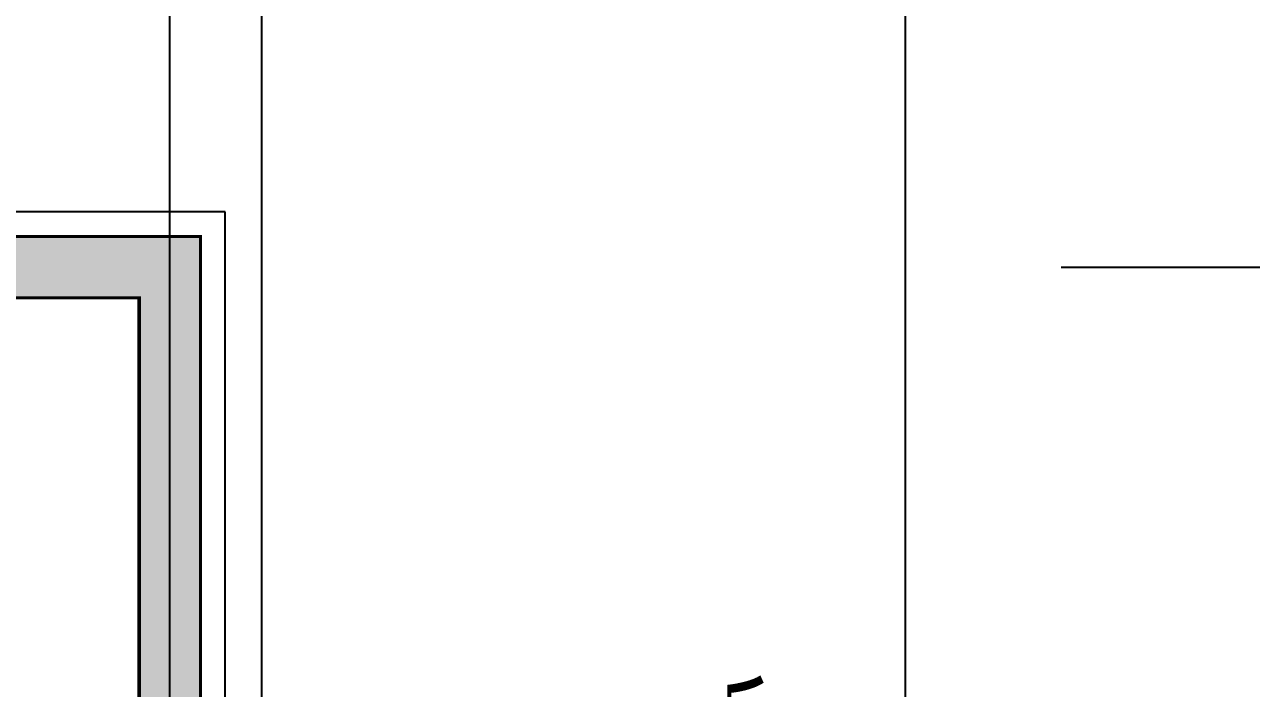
# Model space of a CAD drawing. Header units: millimetres. Extents: x 815519 to 890079, y 147095 to 251022.
# Drawn here: x 877205 to 881208, y 168522 to 170687 of the extents above; entities that cross this region are included whole.
import ezdxf

# ---------------------------------------------------------------- set-up
doc = ezdxf.new("R2010")
doc.units = ezdxf.units.MM
doc.header["$LTSCALE"] = 1000
doc.linetypes.add('DASH', pattern=[0.35, 0.25, -0.1])
doc.linetypes.add('DOTE', pattern=[61.468, 50.8, -5.08, 0.508, -5.08])
doc.layers.add('DOTE', color=1, linetype='DOTE', plot=False)
for name, color, linetype in [('PUB_HATCH', 8, 'Continuous'), ('STAIR', 52, 'Continuous'), ('SURFACE', 6, 'Continuous'), ('WALL', 2, 'Continuous'), ('WINDOW_TEXT', 7, 'Continuous'), ('梁虚线', 134, 'DASH'), ('看线', 163, 'Continuous'), ('砼墙', 3, 'Continuous')]:
    doc.layers.add(name, color=color, linetype=linetype)
doc.styles.add('_TCH_WINDOW', font='SIMPLEX', dxfattribs={"height": 3.5, "bigfont": 'GBCBIG'})

# ---------------------------------------------------------------- blocks, each defined once
blk = doc.blocks.new('10#标准层轴网')
at = {"layer": 'DOTE'}
for p, q in [((-312273.1, 359150), (-312273.1, 365950)), ((-311973.1, 356450), (-311973.1, 365950)), ((-309873.1, 356450), (-309873.1, 365950)), ((-370833.1, 361850), (-303473.1, 361850))]:
    blk.add_line(p, q, dxfattribs=at)
blk = doc.blocks.new('10#-2单元-3C右侧楼梯间')
at = {"layer": 'SURFACE'}
for p, q in [((-184890, 488480), (-190050, 488480)), ((-184890, 486580), (-184890, 488480))]:
    blk.add_line(p, q, dxfattribs=at)
at = {"layer": 'WALL'}
for p, q in [((-184970, 488400), (-188670, 488400)), ((-184970, 485700), (-184970, 488400)), ((-188670, 488200), (-185170, 488200)), ((-185170, 485700), (-185170, 488200))]:
    blk.add_line(p, q, dxfattribs=at)
blk = doc.blocks.new('3D户型-平面-反')
at = {"layer": 'WINDOW_TEXT', "style": '_TCH_WINDOW', "width": 0.7}
blk.add_text('反', height=337.6, dxfattribs=at).set_placement((150489.2, 435677.7))
blk = doc.blocks.new('10#-剪力墙-初')
at = {"layer": 'PUB_HATCH'}
blk.add_hatch(color=256, dxfattribs=at).paths.add_polyline_path([(660112.9, -134100.9), (660112.9, -133900.9), (657312.9, -133900.9), (657312.9, -136600.9), (657012.9, -136600.9), (657012.9, -139300.9), (656712.9, -139300.9), (656712.9, -139600.9), (656912.9, -139600.9), (656912.9, -139500.9), (657212.9, -139500.9), (657212.9, -139200.9), (659412.9, -139200.9), (659412.9, -139500.9), (659612.9, -139500.9), (659612.9, -139000.9), (657212.9, -139000.9), (657212.9, -136800.9), (659612.9, -136800.9), (659612.9, -136600.9), (657512.9, -136600.9), (657512.9, -134100.9)])
at = {"layer": '砼墙', "color": 5, "ltscale": 1, "const_width": 10}
blk.add_lwpolyline([(660112.9, -134100.9), (657512.9, -134100.9), (657512.9, -136600.9), (659612.9, -136600.9), (659612.9, -136800.9), (657512.9, -136800.9), (657212.9, -136800.9), (657212.9, -139000.9), (659612.9, -139000.9), (659612.9, -139500.9), (659412.9, -139500.9), (659412.9, -139200.9), (657212.9, -139200.9), (657212.9, -139500.9), (656912.9, -139500.9), (656912.9, -139600.9), (656712.9, -139600.9), (656712.9, -139300.9), (657012.9, -139300.9), (657012.9, -139000.9), (657012.9, -136600.9), (657312.9, -136600.9), (657312.9, -133900.9), (660112.9, -133900.9)], close=True, dxfattribs=at)
blk = doc.blocks.new('DAAB')
at = {"layer": '梁虚线', "ltscale": 1}
for points in [[(220317.7, -663615.6), (223117.7, -663615.6)], [(220317.7, -666315.6), (220317.7, -663615.6)], [(220517.7, -663815.6), (223117.7, -663815.6)], [(220517.7, -666315.6), (220517.7, -663815.6)]]:
    blk.add_lwpolyline(points, dxfattribs=at)

msp = doc.modelspace()

# ---------------------------------------------------------------- linework, layer by layer
at = {"layer": 'STAIR'}
for p, q in [((877577.1, 169795.4), (876327.1, 169795.4)), ((877577.1, 167295.4), (877577.1, 169795.4))]:
    msp.add_line(p, q, dxfattribs=at)

# ---------------------------------------------------------------- block references
at = {"xscale": -1}
msp.add_blockref('10#-剪力墙-初', (1535092.4, 303896.3), dxfattribs=at)
at = {"xscale": -1, "rotation": 359.9999999999714}
msp.add_blockref('DAAB', (1098097, 833611), dxfattribs=at)
at = {"layer": '看线'}
for name, p in [('10#标准层轴网', (1189952.5, -191954.6)), ('10#-2单元-3C右侧楼梯间', (1062749.5, -318404.6)), ('3D户型-平面-反', (728980, -267482.3))]:
    msp.add_blockref(name, p, dxfattribs=at)

doc.saveas('drawing.dxf')
